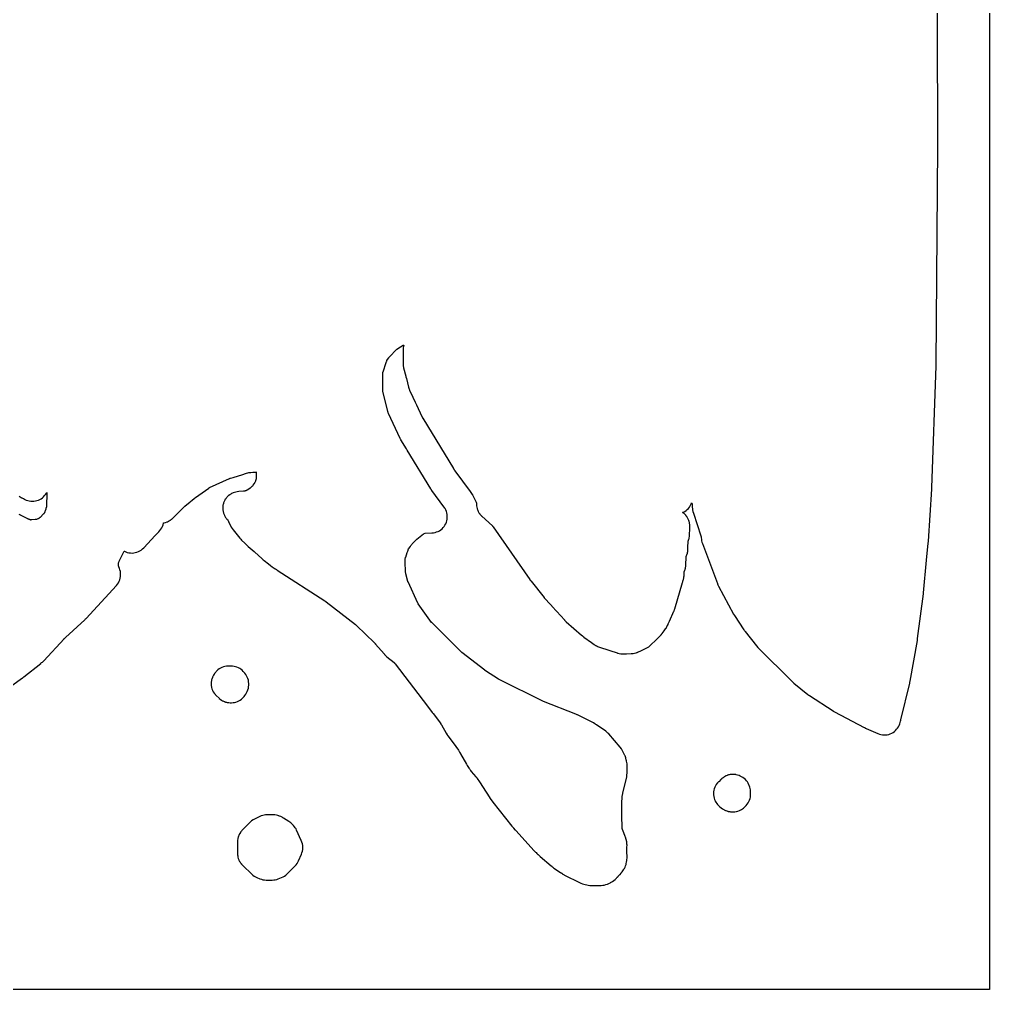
# Model space of a CAD drawing. Header units: millimetres. Extents: x 0 to 300, y 0 to 300.
# Drawn here: x 150 to 300, y 0 to 150 of the extents above; entities that cross this region are included whole.
import ezdxf

# ---------------------------------------------------------------- set-up
doc = ezdxf.new("R2010")
doc.units = ezdxf.units.MM
doc.layers.add('CUT', color=7, linetype='CONTINUOUS')

msp = doc.modelspace()

# ---------------------------------------------------------------- linework, layer by layer
at = {"layer": 'CUT'}
for points in [[(299.96, 299.94), (299.96, 0.06), (299.96, 0.05), (299.96, 0.02), (299.96, 0.01), (299.95, 0), (299.94, 0), (299.91, 0), (299.9, 0), (0.06, 0), (0.05, 0), (0.02, 0), (0.01, 0), (0.01, 0.01), (0, 0.01), (0, 0.02), (0, 0.05), (0, 0.06), (0, 299.94)], [(148.82, 47.01), (150.47, 48.2), (150.57, 48.27), (150.63, 48.32), (150.67, 48.35), (153.27, 50.44), (153.3, 50.46), (153.42, 50.55), (153.44, 50.57), (153.53, 50.64), (153.75, 50.84), (156.89, 54.25), (156.91, 54.27), (156.92, 54.27), (156.99, 54.33), (157.01, 54.35), (157.09, 54.42), (157.13, 54.46), (160.08, 57.17), (160.16, 57.24), (160.22, 57.3), (160.3, 57.38), (164.98, 62.5), (165.14, 62.7), (165.28, 62.91), (165.4, 63.14), (165.49, 63.37), (165.56, 63.62), (165.61, 63.87), (165.63, 64.12), (165.62, 64.38), (165.59, 64.63), (165.53, 64.88), (165.45, 65.12), (165.39, 65.27), (165.37, 65.31), (165.34, 65.39), (165.34, 65.41), (165.32, 65.47), (165.32, 65.49), (165.32, 65.52), (165.3, 65.66), (165.29, 65.72), (165.29, 65.77), (165.3, 65.88), (165.31, 65.95), (165.32, 65.98), (165.32, 65.99), (165.35, 66.09), (165.38, 66.18), (165.4, 66.23), (165.41, 66.24), (166.14, 67.7), (166.18, 67.78), (166.18, 67.79), (166.19, 67.79), (166.2, 67.79), (166.23, 67.77), (166.42, 67.68), (166.66, 67.6), (166.9, 67.54), (167.15, 67.51), (167.4, 67.5), (167.65, 67.52), (167.9, 67.56), (168.14, 67.63), (168.38, 67.72), (168.6, 67.83), (168.81, 67.96), (169.01, 68.12), (169.19, 68.29), (170.99, 70.22), (171.04, 70.28), (171.06, 70.3), (171.55, 70.79), (171.71, 70.98), (171.86, 71.18), (171.99, 71.39), (172.09, 71.61), (172.18, 71.85), (172.23, 72.09), (172.24, 72.14), (172.34, 72.16), (172.57, 72.22), (172.59, 72.23), (172.8, 72.3), (172.81, 72.3), (172.82, 72.31), (172.83, 72.31), (172.85, 72.32), (172.86, 72.32), (172.88, 72.33), (172.9, 72.34), (173.03, 72.4), (173.03, 72.41), (173.04, 72.41), (173.06, 72.42), (173.08, 72.43), (173.09, 72.44), (173.11, 72.45), (173.24, 72.53), (173.25, 72.54), (173.26, 72.54), (173.29, 72.56), (173.32, 72.59), (173.33, 72.59), (173.44, 72.67), (173.44, 72.68), (173.45, 72.68), (173.49, 72.72), (173.52, 72.75), (173.53, 72.75), (173.62, 72.83), (173.62, 72.84), (173.63, 72.85), (175.34, 74.55), (175.39, 74.59), (175.4, 74.6), (175.41, 74.61), (175.43, 74.62), (175.43, 74.63), (175.44, 74.63), (175.45, 74.64), (175.46, 74.65), (175.47, 74.66), (175.51, 74.69), (175.56, 74.72), (176.4, 75.43), (176.47, 75.49), (176.61, 75.61), (177.03, 75.96), (177.06, 75.98), (177.07, 75.98), (177.08, 75.99), (177.1, 76.01), (177.11, 76.02), (177.12, 76.02), (177.13, 76.03), (177.14, 76.04), (177.22, 76.09), (179.24, 77.54), (179.25, 77.55), (179.26, 77.56), (179.27, 77.57), (179.28, 77.57), (179.29, 77.58), (179.3, 77.59), (179.32, 77.6), (179.35, 77.61), (179.37, 77.62), (182.45, 79.02), (182.46, 79.02), (182.49, 79.03), (182.51, 79.04), (182.52, 79.05), (182.53, 79.05), (182.54, 79.05), (182.55, 79.06), (182.57, 79.07), (182.59, 79.07), (182.62, 79.08), (183.02, 79.2), (184.54, 79.66), (184.95, 79.78), (185.45, 79.93), (185.46, 79.93), (185.47, 79.94), (185.48, 79.94), (185.49, 79.94), (185.5, 79.94), (185.51, 79.94), (185.51, 79.95), (185.52, 79.95), (185.55, 79.95), (185.56, 79.95), (185.58, 79.95), (185.67, 79.95), (185.68, 79.95), (185.73, 79.96), (185.75, 79.96), (186.05, 79.98), (186.1, 79.99), (186.11, 79.99), (186.12, 79.99), (186.23, 80), (186.24, 80), (186.52, 80.02), (186.53, 80.03), (186.54, 80.03), (186.55, 80.03), (186.56, 80.02), (186.56, 80.01), (186.56, 80), (186.57, 79.13), (186.56, 78.99), (186.56, 78.9), (186.55, 78.85), (186.53, 78.79), (186.54, 78.79), (186.49, 78.66), (186.48, 78.63), (186.47, 78.6), (186.43, 78.53), (186.37, 78.42), (186.07, 77.97), (186.04, 77.92), (185.99, 77.86), (185.94, 77.8), (185.93, 77.78), (185.92, 77.78), (185.81, 77.69), (185.76, 77.64), (185.64, 77.55), (185.27, 77.29), (185.19, 77.24), (185.15, 77.22), (185.1, 77.19), (185.04, 77.16), (184.99, 77.13), (184.95, 77.12), (184.89, 77.09), (184.88, 77.09), (184.83, 77.07), (184.82, 77.07), (184.8, 77.07), (184.77, 77.06), (184.74, 77.06), (184.64, 77.05), (183.9, 76.99), (183.66, 76.96), (183.62, 76.95), (183.43, 76.91), (183.25, 76.86), (183.02, 76.78), (182.93, 76.74), (182.79, 76.68), (182.72, 76.64), (182.7, 76.63), (182.68, 76.62), (182.67, 76.61), (182.66, 76.6), (182.65, 76.6), (182.58, 76.56), (182.57, 76.55), (182.56, 76.54), (182.53, 76.52), (182.51, 76.51), (182.49, 76.5), (182.48, 76.49), (182.46, 76.47), (182.44, 76.46), (182.42, 76.45), (182.38, 76.42), (182.31, 76.36), (182.3, 76.35), (182.29, 76.34), (182.28, 76.33), (182.26, 76.32), (182.2, 76.26), (182.16, 76.22), (182.12, 76.18), (182.03, 76.08), (181.95, 76), (181.88, 75.89), (181.81, 75.8), (181.75, 75.68), (181.69, 75.58), (181.64, 75.47), (181.59, 75.36), (181.55, 75.24), (181.51, 75.13), (181.48, 75), (181.45, 74.89), (181.42, 74.64), (181.42, 74.52), (181.41, 74.4), (181.43, 74.15), (181.47, 73.91), (181.53, 73.67), (181.62, 73.44), (181.68, 73.33), (181.69, 73.31), (181.73, 73.22), (181.86, 73.01), (181.98, 72.86), (182.01, 72.81), (182.07, 72.74), (182.18, 72.63), (182.18, 72.62), (182.19, 72.61), (182.19, 72.6), (182.2, 72.6), (182.21, 72.59), (182.22, 72.58), (182.22, 72.57), (182.27, 72.47), (182.29, 72.44), (182.3, 72.41), (182.32, 72.38), (182.74, 71.52), (182.87, 71.29), (183.03, 71.08), (184.07, 69.78), (184.19, 69.63), (184.33, 69.5), (184.83, 69.04), (185.07, 68.77), (185.33, 68.52), (186.25, 67.74), (186.3, 67.7), (186.32, 67.68), (186.33, 67.67), (186.34, 67.66), (187.52, 66.58), (187.54, 66.56), (187.6, 66.51), (187.68, 66.43), (187.83, 66.32), (188.48, 65.84), (188.8, 65.57), (189.06, 65.37), (189.54, 65.06), (189.56, 65.05), (189.59, 65.03), (189.63, 65), (189.72, 64.93), (189.84, 64.84), (197.19, 60.09), (197.23, 60.06), (197.27, 60.04), (197.28, 60.03), (197.3, 60.01), (197.31, 60.01), (197.42, 59.94), (201.94, 56.45), (201.96, 56.43), (201.99, 56.41), (202.03, 56.37), (202.11, 56.31), (204.86, 53.62), (204.87, 53.62), (204.91, 53.57), (204.95, 53.53), (204.95, 53.52), (205.01, 53.44), (205.02, 53.43), (206.37, 51.89), (206.4, 51.85), (206.41, 51.83), (206.53, 51.7), (206.56, 51.67), (206.58, 51.65), (206.59, 51.64), (206.78, 51.47), (207.9, 50.57), (207.93, 50.55), (207.95, 50.53), (207.95, 50.52), (207.98, 50.48), (207.99, 50.47), (208.02, 50.43), (208.04, 50.41), (208.05, 50.39), (208.08, 50.36), (213.08, 43.8), (213.81, 42.83), (213.92, 42.68), (215.06, 41.18), (215.1, 41.12), (215.18, 41.01), (215.2, 40.97), (215.22, 40.94), (215.24, 40.91), (215.95, 39.67), (216.06, 39.48), (216.07, 39.45), (216.21, 39.25), (216.21, 39.24), (217.03, 38.13), (217.85, 37.02), (217.85, 37.01), (217.91, 36.92), (217.92, 36.91), (217.93, 36.89), (217.94, 36.88), (218.03, 36.73), (218.12, 36.57), (218.15, 36.52), (218.16, 36.49), (218.18, 36.46), (219.07, 34.84), (219.18, 34.66), (219.3, 34.5), (219.42, 34.35), (219.43, 34.34), (219.44, 34.33), (219.45, 34.31), (219.47, 34.27), (219.48, 34.25), (219.56, 34.12), (219.59, 34.07), (219.7, 33.89), (219.84, 33.73), (220.55, 32.92), (220.56, 32.9), (220.58, 32.88), (220.66, 32.78), (220.67, 32.77), (220.68, 32.76), (220.69, 32.75), (220.69, 32.74), (220.71, 32.71), (220.72, 32.7), (220.75, 32.66), (221.1, 32.12), (222.14, 30.52), (222.25, 30.35), (222.88, 29.38), (222.89, 29.37), (222.93, 29.32), (223.02, 29.2), (223.03, 29.18), (223.05, 29.15), (223.06, 29.14), (223.08, 29.11), (223.18, 28.96), (225.14, 26.49), (226.1, 25.28), (226.11, 25.26), (226.15, 25.23), (226.2, 25.17), (226.2, 25.16), (226.22, 25.14), (226.24, 25.11), (226.29, 25.05), (226.34, 24.99), (226.35, 24.98), (226.37, 24.95), (226.59, 24.71), (226.66, 24.64), (226.7, 24.6), (229.56, 21.46), (229.76, 21.27), (229.84, 21.2), (229.97, 21.06), (230.14, 20.91), (230.15, 20.9), (230.16, 20.89), (230.18, 20.87), (230.23, 20.82), (230.26, 20.78), (230.48, 20.58), (232.2, 19.13), (232.22, 19.11), (232.23, 19.1), (232.24, 19.09), (232.36, 18.99), (232.39, 18.97), (232.43, 18.93), (232.62, 18.78), (233.63, 18.11), (233.7, 18.06), (233.73, 18.04), (233.74, 18.04), (233.76, 18.03), (233.78, 18.01), (233.88, 17.94), (233.91, 17.92), (233.96, 17.89), (233.99, 17.87), (234.19, 17.76), (234.27, 17.71), (236.56, 16.56), (236.75, 16.47), (236.76, 16.47), (236.77, 16.47), (236.77, 16.46), (236.79, 16.45), (237.01, 16.37), (237.23, 16.31), (237.9, 16.16), (238.18, 16.11), (238.36, 16.1), (238.39, 16.1), (238.47, 16.1), (238.68, 16.09), (238.98, 16.1), (239.03, 16.1), (239.05, 16.1), (239.07, 16.1), (239.1, 16.09), (239.75, 16.11), (239.79, 16.11), (239.91, 16.11), (240.16, 16.13), (240.4, 16.17), (240.64, 16.24), (240.88, 16.32), (241.12, 16.41), (241.34, 16.53), (241.37, 16.55), (241.48, 16.6), (241.69, 16.73), (241.89, 16.88), (242.07, 17.04), (242.26, 17.23), (242.34, 17.31), (242.4, 17.36), (242.43, 17.39), (242.44, 17.4), (242.53, 17.51), (242.54, 17.52), (242.56, 17.55), (242.6, 17.59), (242.64, 17.63), (242.81, 17.8), (242.83, 17.81), (242.99, 17.99), (243.02, 18.04), (243.09, 18.13), (243.13, 18.18), (243.15, 18.2), (243.37, 18.51), (243.49, 18.71), (243.5, 18.74), (243.6, 18.92), (243.69, 19.13), (243.76, 19.35), (243.79, 19.47), (243.83, 19.7), (243.84, 19.74), (243.84, 19.75), (243.84, 19.76), (243.85, 19.79), (243.87, 19.9), (243.88, 19.96), (243.88, 19.98), (243.88, 20.01), (243.89, 20.04), (243.91, 20.35), (243.91, 20.37), (243.91, 20.38), (243.9, 21.45), (243.9, 21.67), (243.9, 21.86), (243.9, 21.97), (243.9, 22.04), (243.91, 22.31), (243.9, 22.46), (243.9, 22.59), (243.89, 22.6), (243.89, 22.61), (243.89, 22.62), (243.89, 22.63), (243.89, 22.65), (243.89, 22.68), (243.86, 22.9), (243.84, 22.96), (243.81, 23.11), (243.8, 23.15), (243.79, 23.19), (243.76, 23.28), (243.76, 23.3), (243.75, 23.32), (243.75, 23.33), (243.74, 23.34), (243.72, 23.41), (243.57, 23.81), (243.31, 24.48), (243.3, 24.51), (243.21, 24.73), (243.19, 24.8), (243.18, 24.83), (243.18, 24.84), (243.17, 24.86), (243.17, 24.87), (243.16, 24.91), (243.16, 24.92), (243.16, 24.94), (243.15, 24.98), (243.15, 25), (243.15, 25.02), (243.12, 26.94), (243.13, 28.93), (243.15, 29.71), (243.15, 29.72), (243.15, 29.76), (243.15, 29.78), (243.15, 29.81), (243.15, 29.83), (243.16, 29.85), (243.16, 29.86), (243.25, 30.3), (243.27, 30.37), (243.86, 32.91), (243.9, 33.18), (243.92, 33.45), (243.92, 33.5), (243.92, 33.52), (243.92, 33.54), (243.92, 33.56), (243.93, 33.79), (243.92, 33.89), (243.92, 33.94), (243.92, 34.05), (243.92, 34.19), (243.92, 34.24), (243.92, 34.27), (243.93, 34.66), (243.92, 34.88), (243.9, 35.09), (243.85, 35.31), (243.85, 35.32), (243.84, 35.36), (243.83, 35.4), (243.82, 35.41), (243.82, 35.42), (243.81, 35.45), (243.8, 35.49), (243.71, 35.85), (243.61, 36.15), (243.59, 36.2), (243.49, 36.42), (243.23, 36.93), (243.07, 37.2), (243.05, 37.23), (242.86, 37.48), (241.09, 39.52), (240.94, 39.67), (240.79, 39.81), (240.62, 39.94), (239.17, 40.94), (239.08, 41), (239.03, 41.04), (238.95, 41.09), (238.93, 41.1), (238.71, 41.23), (236.23, 42.47), (236.19, 42.49), (235.98, 42.58), (230.99, 44.53), (230.88, 44.58), (230.79, 44.62), (224.35, 47.83), (224.27, 47.88), (224.23, 47.9), (224.06, 48), (222.05, 49.27), (221.97, 49.32), (221.96, 49.33), (221.95, 49.34), (221.92, 49.37), (218.38, 52.1), (213.8, 56.68), (213.76, 56.72), (213.75, 56.72), (213.74, 56.73), (213.73, 56.74), (213.73, 56.75), (213.71, 56.77), (213.71, 56.78), (211.64, 59.66), (211.63, 59.67), (211.62, 59.68), (211.6, 59.71), (211.59, 59.73), (211.59, 59.74), (211.58, 59.75), (211.57, 59.77), (210.06, 63.04), (210.05, 63.06), (210.05, 63.07), (209.72, 64.28), (209.72, 64.29), (209.71, 64.33), (209.71, 64.34), (209.66, 64.57), (209.66, 64.59), (209.66, 64.62), (209.61, 66.1), (209.61, 66.48), (209.62, 66.57), (209.67, 66.79), (209.67, 66.8), (209.68, 66.84), (209.69, 66.86), (209.7, 66.88), (209.94, 67.6), (210.01, 67.79), (210.13, 68.14), (210.42, 68.53), (210.46, 68.58), (210.5, 68.64), (210.54, 68.69), (210.64, 68.82), (210.71, 68.93), (210.72, 68.94), (210.73, 68.95), (210.74, 68.96), (211.03, 69.25), (211.26, 69.47), (211.44, 69.65), (212.43, 70.44), (212.69, 70.55), (212.72, 70.55), (213.75, 70.6), (214, 70.63), (214.24, 70.67), (214.47, 70.75), (214.7, 70.84), (214.91, 70.95), (215.12, 71.09), (215.31, 71.25), (215.48, 71.42), (215.64, 71.61), (215.77, 71.81), (215.89, 72.03), (215.98, 72.25), (216.05, 72.49), (216.1, 72.73), (216.13, 72.97), (216.13, 73.22), (216.1, 73.46), (216.06, 73.7), (215.99, 73.94), (215.89, 74.16), (215.78, 74.38), (215.75, 74.42), (215.64, 74.59), (215.61, 74.63), (213.72, 77.19), (213.71, 77.2), (213.69, 77.22), (213.66, 77.28), (213.63, 77.33), (213.62, 77.34), (213.62, 77.35), (213.61, 77.36), (213.6, 77.38), (213.59, 77.4), (209.93, 83.4), (209.81, 83.6), (209.81, 83.61), (208.96, 84.99), (208.96, 85), (208.93, 85.04), (208.9, 85.1), (208.86, 85.18), (207.05, 89.08), (207.01, 89.18), (207, 89.2), (206.98, 89.26), (206.95, 89.35), (206.93, 89.42), (206.92, 89.45), (206.18, 92.45), (206.18, 92.46), (206.17, 92.47), (206.17, 92.48), (206.16, 92.57), (206.15, 92.67), (206.15, 92.7), (206.15, 92.71), (206.14, 95.08), (206.15, 95.19), (206.15, 95.26), (206.15, 95.28), (206.15, 95.31), (206.17, 95.4), (206.17, 95.44), (206.18, 95.46), (206.18, 95.48), (206.2, 95.52), (206.67, 96.96), (206.71, 97.09), (206.76, 97.18), (206.77, 97.2), (206.8, 97.26), (207.03, 97.63), (207.04, 97.64), (207.08, 97.7), (207.1, 97.74), (207.14, 97.78), (207.14, 97.79), (207.18, 97.82), (207.19, 97.84), (208.27, 98.94), (208.33, 99), (208.36, 99.03), (208.38, 99.04), (208.4, 99.06), (208.46, 99.09), (208.5, 99.12), (209.33, 99.61), (209.4, 99.64), (209.35, 99.46), (209.35, 99.44), (209.31, 99.2), (209.31, 99.18), (209.3, 98.93), (209.31, 96.77), (209.31, 96.75), (209.31, 96.73), (209.31, 96.68), (209.32, 96.63), (209.32, 96.62), (209.33, 96.47), (209.33, 96.44), (209.38, 96.18), (209.38, 96.17), (209.38, 96.14), (209.7, 94.85), (209.73, 94.75), (209.8, 94.47), (210.13, 93.15), (210.14, 93.11), (210.16, 93.04), (210.17, 93.01), (210.18, 92.98), (210.19, 92.92), (210.2, 92.9), (210.21, 92.89), (210.21, 92.88), (210.28, 92.7), (210.3, 92.66), (210.78, 91.62), (211.15, 90.84), (211.35, 90.41), (212.18, 88.62), (212.18, 88.61), (212.19, 88.59), (212.22, 88.53), (212.24, 88.5), (212.25, 88.49), (212.27, 88.45), (212.27, 88.44), (212.28, 88.42), (212.29, 88.41), (212.31, 88.37), (212.32, 88.35), (212.33, 88.34), (217.07, 80.57), (217.1, 80.51), (217.12, 80.47), (217.14, 80.44), (217.16, 80.41), (217.17, 80.39), (217.28, 80.23), (217.29, 80.22), (219.66, 77), (219.98, 76.57), (219.98, 76.56), (219.99, 76.55), (219.99, 76.54), (220, 76.53), (220.01, 76.52), (220.02, 76.5), (220.02, 76.49), (220.03, 76.48), (220.04, 76.47), (220.07, 76.41), (220.24, 76.07), (220.59, 75.36), (220.59, 75.35), (220.6, 75.33), (220.61, 75.31), (220.62, 75.28), (220.63, 75.27), (220.63, 75.26), (220.63, 75.25), (220.63, 75.24), (220.63, 75.22), (220.64, 75.02), (220.66, 74.84), (220.66, 74.8), (220.69, 74.6), (220.69, 74.58), (220.74, 74.37), (220.74, 74.35), (220.78, 74.23), (220.8, 74.19), (220.81, 74.17), (220.81, 74.16), (220.81, 74.15), (220.82, 74.13), (220.83, 74.12), (220.91, 73.93), (220.91, 73.92), (221.02, 73.72), (221.06, 73.66), (221.08, 73.64), (221.09, 73.62), (221.11, 73.59), (221.15, 73.53), (221.3, 73.35), (221.3, 73.34), (221.39, 73.25), (221.41, 73.23), (221.43, 73.22), (221.46, 73.19), (221.47, 73.18), (223.1, 71.69), (223.1, 71.68), (223.12, 71.67), (223.13, 71.66), (223.13, 71.65), (223.14, 71.64), (223.18, 71.6), (223.19, 71.58), (223.22, 71.54), (228.87, 63.42), (228.9, 63.39), (228.91, 63.37), (228.95, 63.32), (228.96, 63.31), (228.97, 63.29), (228.99, 63.27), (229, 63.25), (229.05, 63.19), (229.05, 63.18), (229.09, 63.13), (231.08, 60.62), (231.11, 60.58), (231.12, 60.57), (231.19, 60.49), (231.24, 60.43), (232.63, 58.9), (232.69, 58.84), (232.79, 58.73), (232.99, 58.51), (233.66, 57.78), (234.22, 57.16), (234.23, 57.15), (234.26, 57.11), (234.3, 57.07), (234.31, 57.06), (234.51, 56.86), (234.52, 56.86), (236.88, 54.81), (236.91, 54.78), (236.92, 54.77), (236.95, 54.74), (237, 54.7), (237.01, 54.69), (237.06, 54.65), (237.07, 54.64), (237.09, 54.63), (237.14, 54.59), (237.16, 54.57), (237.17, 54.56), (237.19, 54.55), (237.2, 54.54), (237.23, 54.51), (238.4, 53.66), (238.83, 53.35), (238.84, 53.35), (238.85, 53.34), (238.89, 53.31), (238.97, 53.26), (239.05, 53.21), (239.09, 53.19), (239.11, 53.18), (239.12, 53.17), (239.19, 53.14), (239.28, 53.1), (239.28, 53.09), (239.32, 53.08), (239.35, 53.07), (239.37, 53.06), (239.51, 53.01), (239.52, 53), (241.25, 52.43), (242.4, 52.05), (242.41, 52.05), (242.42, 52.05), (242.46, 52.04), (242.47, 52.03), (242.48, 52.03), (242.68, 51.97), (242.96, 51.93), (243.24, 51.92), (243.25, 51.92), (243.38, 51.93), (243.5, 51.93), (243.61, 51.93), (243.67, 51.93), (243.69, 51.93), (243.7, 51.93), (243.72, 51.93), (243.82, 51.93), (244.55, 51.94), (244.7, 51.95), (244.76, 51.96), (244.79, 51.96), (244.81, 51.96), (244.84, 51.96), (245.07, 52), (245.08, 52.01), (245.32, 52.08), (245.33, 52.09), (245.42, 52.12), (245.47, 52.14), (245.5, 52.15), (245.51, 52.15), (245.56, 52.17), (245.57, 52.18), (246.16, 52.45), (246.33, 52.52), (246.67, 52.68), (246.88, 52.78), (246.89, 52.79), (247.07, 52.88), (247.08, 52.89), (247.26, 53), (247.27, 53.01), (247.43, 53.13), (247.44, 53.14), (247.59, 53.28), (247.6, 53.29), (248.38, 54.05), (248.74, 54.41), (248.96, 54.63), (249.06, 54.73), (249.07, 54.75), (249.19, 54.87), (249.21, 54.89), (249.27, 54.97), (249.3, 55.01), (249.31, 55.02), (249.33, 55.04), (249.65, 55.47), (249.88, 55.78), (249.9, 55.81), (249.9, 55.82), (249.92, 55.85), (249.93, 55.86), (249.95, 55.89), (249.99, 55.95), (250, 55.97), (250.01, 55.98), (250.03, 56.01), (250.03, 56.02), (250.04, 56.03), (250.07, 56.08), (250.14, 56.22), (250.14, 56.23), (250.15, 56.25), (250.16, 56.27), (250.17, 56.29), (250.25, 56.47), (250.28, 56.54), (250.47, 56.97), (251.17, 58.53), (251.18, 58.54), (251.2, 58.6), (251.23, 58.7), (251.26, 58.77), (251.29, 58.85), (251.3, 58.86), (252.49, 62.92), (252.52, 63.05), (252.55, 63.15), (252.6, 63.32), (252.62, 63.38), (252.63, 63.42), (252.68, 63.65), (252.69, 63.68), (252.7, 63.69), (252.7, 63.7), (252.71, 63.78), (252.71, 63.81), (252.71, 63.85), (252.72, 63.93), (252.73, 63.99), (252.76, 64.56), (252.76, 64.58), (252.77, 64.62), (252.77, 64.63), (252.77, 64.64), (252.78, 64.65), (252.81, 64.73), (252.83, 64.78), (252.85, 64.83), (252.86, 64.86), (252.86, 64.87), (252.89, 64.95), (252.9, 64.98), (252.91, 64.99), (252.91, 65), (252.92, 65.03), (252.93, 65.07), (252.93, 65.09), (252.94, 65.13), (252.96, 65.19), (252.97, 65.22), (253.01, 65.45), (253.01, 65.49), (253.01, 65.56), (253.02, 65.67), (253.02, 65.68), (253.06, 66.87), (253.06, 66.91), (253.06, 66.92), (253.06, 66.94), (253.06, 66.95), (253.06, 66.96), (253.07, 66.97), (253.07, 66.98), (253.07, 66.99), (253.07, 67), (253.08, 67.01), (253.08, 67.02), (253.08, 67.03), (253.12, 67.12), (253.13, 67.13), (253.16, 67.21), (253.18, 67.27), (253.19, 67.29), (253.2, 67.34), (253.24, 67.49), (253.26, 67.56), (253.29, 67.74), (253.29, 67.76), (253.3, 67.77), (253.3, 67.78), (253.3, 67.8), (253.3, 67.83), (253.31, 68), (253.32, 68.01), (253.33, 68.49), (253.33, 68.51), (253.33, 68.54), (253.33, 68.59), (253.33, 68.68), (253.34, 69.02), (253.35, 69.09), (253.35, 69.12), (253.35, 69.15), (253.35, 69.17), (253.35, 69.2), (253.35, 69.22), (253.35, 69.23), (253.35, 69.25), (253.35, 69.26), (253.35, 69.27), (253.36, 69.28), (253.36, 69.29), (253.36, 69.3), (253.36, 69.31), (253.36, 69.32), (253.37, 69.34), (253.38, 69.36), (253.38, 69.38), (253.39, 69.41), (253.41, 69.46), (253.44, 69.54), (253.45, 69.55), (253.45, 69.56), (253.46, 69.59), (253.46, 69.6), (253.47, 69.65), (253.5, 69.75), (253.5, 69.76), (253.51, 69.77), (253.52, 69.81), (253.52, 69.82), (253.57, 70.08), (253.57, 70.09), (253.59, 70.35), (253.59, 70.37), (253.6, 71.19), (253.6, 71.3), (253.61, 71.38), (253.61, 71.46), (253.61, 71.65), (253.61, 71.68), (253.6, 71.9), (253.6, 71.92), (253.59, 72.01), (253.57, 72.15), (253.57, 72.16), (253.55, 72.24), (253.53, 72.32), (253.53, 72.33), (253.52, 72.35), (253.51, 72.39), (253.51, 72.4), (253.5, 72.43), (253.49, 72.47), (253.46, 72.55), (253.43, 72.62), (253.43, 72.63), (253.33, 72.85), (253.21, 73.06), (253.2, 73.07), (253.17, 73.11), (253.13, 73.16), (253.09, 73.22), (253.07, 73.26), (253.06, 73.26), (253.05, 73.27), (253.01, 73.32), (253, 73.33), (252.96, 73.39), (252.91, 73.44), (252.73, 73.61), (252.71, 73.62), (252.68, 73.64), (252.63, 73.68), (252.54, 73.75), (252.5, 73.77), (252.63, 73.82), (252.84, 73.94), (253.04, 74.08), (253.22, 74.23), (253.39, 74.4), (253.55, 74.59), (253.68, 74.79), (253.79, 75.01), (253.88, 75.23), (253.89, 75.24), (253.9, 75.23), (253.9, 75.22), (253.91, 75.21), (253.96, 75.08), (253.97, 75.06), (253.98, 75.02), (253.99, 74.97), (253.99, 74.96), (253.99, 74.9), (253.99, 74.85), (254, 74.8), (254, 74.73), (254.05, 74.2), (254.09, 73.92), (254.17, 73.65), (255.33, 70.14), (255.34, 70.1), (255.35, 70.07), (255.35, 70.06), (255.36, 70.03), (255.37, 70), (255.37, 69.98), (255.38, 69.91), (255.41, 69.6), (255.44, 69.38), (255.49, 69.17), (255.56, 68.96), (257.89, 62.8), (257.9, 62.77), (257.92, 62.71), (257.97, 62.57), (258.06, 62.39), (260.37, 58.05), (260.5, 57.83), (261.97, 55.63), (262.05, 55.52), (262.11, 55.44), (262.15, 55.39), (263.93, 53.13), (264.12, 52.91), (264.13, 52.9), (269.47, 47.56), (269.68, 47.37), (271.84, 45.65), (272.01, 45.53), (272.07, 45.49), (272.1, 45.47), (275.76, 43.09), (275.8, 43.07), (275.83, 43.05), (275.88, 43.02), (276.01, 42.94), (280.58, 40.52), (280.62, 40.5), (280.7, 40.45), (280.74, 40.43), (280.86, 40.38), (282.7, 39.58), (282.93, 39.49), (283.17, 39.43), (283.41, 39.39), (283.65, 39.37), (283.89, 39.38), (284.14, 39.41), (284.37, 39.46), (284.61, 39.54), (284.83, 39.64), (285.04, 39.76), (285.24, 39.9), (285.42, 40.06), (285.59, 40.24), (285.74, 40.43), (285.87, 40.63), (285.98, 40.85), (286.07, 41.08), (286.14, 41.29), (286.2, 41.48), (286.24, 41.67), (286.25, 41.72), (286.25, 41.73), (287.61, 47.4), (287.64, 47.57), (287.66, 47.69), (288.8, 53.99), (288.8, 54.02), (288.82, 54.16), (288.83, 54.23), (288.84, 54.26), (289.74, 61.18), (289.75, 61.26), (289.76, 61.36), (290.23, 66.4), (290.48, 69.03), (290.49, 69.26), (290.49, 69.3), (290.49, 69.31), (291.02, 77.35), (291.03, 77.51), (291.03, 77.6), (291.69, 96.42), (291.69, 96.51), (291.7, 96.67), (291.96, 130.39), (291.96, 130.42), (291.87, 169.24)], [(149.96, 76.27), (149.99, 76.25), (150, 76.24), (150.02, 76.23), (150.06, 76.2), (150.07, 76.19), (150.09, 76.17), (150.22, 76.1), (150.28, 76.07), (150.29, 76.06), (150.3, 76.05), (150.32, 76.04), (150.47, 75.97), (150.59, 75.91), (150.75, 75.83), (150.78, 75.81), (150.83, 75.78), (151.05, 75.68), (151.27, 75.6), (151.5, 75.55), (151.74, 75.51), (151.98, 75.5), (152.22, 75.51), (152.45, 75.55), (152.69, 75.6), (152.91, 75.68), (153.13, 75.78), (153.34, 75.9), (153.53, 76.04), (153.71, 76.2), (153.88, 76.37), (154.02, 76.56), (154.15, 76.76), (154.2, 76.83), (154.2, 76.77), (154.15, 74.74), (154.15, 74.68), (154.15, 74.65), (154.15, 74.6), (154.13, 74.54), (154.09, 74.37), (154.08, 74.35), (154.07, 74.29), (153.97, 74.02), (153.93, 73.91), (153.9, 73.84), (153.87, 73.78), (153.86, 73.75), (153.84, 73.73), (153.82, 73.7), (153.79, 73.64), (153.77, 73.62), (153.76, 73.6), (153.74, 73.58), (153.73, 73.57), (153.68, 73.52), (153.66, 73.5), (153.22, 73.04), (153.15, 72.98), (153.12, 72.95), (153.09, 72.93), (153.01, 72.87), (152.96, 72.83), (152.94, 72.82), (152.9, 72.8), (152.89, 72.8), (152.84, 72.77), (152.75, 72.74), (152.72, 72.73), (152.63, 72.7), (152.62, 72.7), (152.55, 72.68), (152.5, 72.68), (152.44, 72.67), (151.92, 72.63), (151.83, 72.63), (151.72, 72.64), (151.74, 72.63), (151.63, 72.65), (151.62, 72.65), (151.58, 72.66), (151.49, 72.69), (151.43, 72.71), (151.38, 72.73), (151.36, 72.74), (151.28, 72.78), (150.17, 73.34), (150.08, 73.39), (150.03, 73.42), (149.95, 73.47)]]:
    msp.add_lwpolyline(points, dxfattribs=at)
for points in [[(179.85, 46.25), (179.93, 46.06), (179.95, 46.04), (180.07, 45.85), (180.08, 45.84), (180.22, 45.66), (180.23, 45.65), (180.24, 45.64), (180.39, 45.48), (180.4, 45.46), (180.84, 45.05), (180.86, 45.03), (181.02, 44.9), (181.04, 44.88), (181.22, 44.76), (181.23, 44.75), (181.37, 44.67), (181.42, 44.64), (181.43, 44.63), (181.44, 44.63), (181.64, 44.54), (181.65, 44.53), (181.68, 44.52), (181.71, 44.52), (181.73, 44.51), (181.79, 44.49), (181.82, 44.47), (181.83, 44.47), (181.86, 44.46), (181.87, 44.46), (181.91, 44.45), (181.92, 44.45), (181.96, 44.44), (181.97, 44.44), (182.1, 44.4), (182.3, 44.37), (182.33, 44.37), (182.34, 44.37), (182.57, 44.36), (182.76, 44.36), (183, 44.37), (183.23, 44.4), (183.46, 44.46), (183.68, 44.54), (183.9, 44.63), (184.1, 44.75), (184.3, 44.89), (184.48, 45.04), (184.64, 45.21), (184.71, 45.29), (184.85, 45.47), (184.98, 45.66), (185.08, 45.86), (185.2, 46.11), (185.3, 46.34), (185.38, 46.58), (185.42, 46.83), (185.45, 47.08), (185.45, 47.34), (185.42, 47.59), (185.37, 47.84), (185.29, 48.08), (185.19, 48.31), (185.09, 48.51), (184.97, 48.71), (184.84, 48.9), (184.69, 49.08), (184.58, 49.2), (184.42, 49.37), (184.23, 49.52), (184.04, 49.65), (183.83, 49.76), (183.61, 49.85), (183.39, 49.92), (183.16, 49.97), (182.92, 50), (182.69, 50.01), (182.22, 50), (181.98, 49.98), (181.74, 49.94), (181.51, 49.88), (181.29, 49.8), (181.07, 49.7), (180.87, 49.57), (180.68, 49.43), (180.5, 49.27), (180.41, 49.18), (180.4, 49.17), (180.32, 49.08), (180.25, 49), (180.24, 48.99), (180.23, 48.98), (180.22, 48.96), (180.21, 48.94), (180.2, 48.93), (180.19, 48.92), (180.17, 48.9), (180.16, 48.88), (180.12, 48.82), (180.1, 48.8), (180.08, 48.76), (180, 48.63), (179.98, 48.6), (179.97, 48.58), (179.96, 48.56), (179.95, 48.54), (179.94, 48.53), (179.92, 48.49), (179.89, 48.43), (179.88, 48.41), (179.87, 48.39), (179.84, 48.32), (179.81, 48.26), (179.72, 48.02), (179.69, 47.88), (179.66, 47.77), (179.62, 47.52), (179.62, 47.41), (179.61, 47.27), (179.62, 47.02), (179.67, 46.77), (179.68, 46.74), (179.69, 46.7), (179.73, 46.52), (179.82, 46.29), (179.83, 46.28)], [(259.67, 27.53), (259.75, 27.52), (259.77, 27.51), (259.78, 27.51), (259.93, 27.48), (259.99, 27.48), (260.2, 27.47), (260.21, 27.47), (260.3, 27.47), (260.31, 27.47), (260.55, 27.48), (260.56, 27.48), (260.8, 27.52), (260.81, 27.52), (261.05, 27.58), (261.06, 27.58), (261.28, 27.67), (261.29, 27.67), (261.51, 27.78), (261.52, 27.78), (261.65, 27.87), (261.67, 27.88), (261.69, 27.89), (261.72, 27.91), (261.73, 27.92), (261.77, 27.95), (261.92, 28.07), (261.93, 28.07), (262.11, 28.24), (262.12, 28.24), (262.33, 28.46), (262.33, 28.47), (262.49, 28.65), (262.49, 28.66), (262.63, 28.85), (262.63, 28.86), (262.75, 29.07), (262.75, 29.08), (262.85, 29.29), (262.85, 29.3), (262.93, 29.53), (262.93, 29.54), (262.98, 29.77), (262.98, 29.78), (263.01, 30.01), (263.01, 30.02), (263.02, 30.26), (263.02, 30.27), (263.01, 30.63), (262.99, 30.86), (262.95, 31.1), (262.89, 31.32), (262.81, 31.54), (262.75, 31.68), (262.64, 31.9), (262.52, 32.11), (262.37, 32.3), (262.21, 32.48), (262.02, 32.64), (261.83, 32.79), (261.62, 32.91), (261.4, 33.01), (261.23, 33.08), (261.01, 33.16), (260.99, 33.17), (260.78, 33.22), (260.74, 33.23), (260.67, 33.24), (260.54, 33.26), (260.48, 33.26), (260.31, 33.27), (260.27, 33.27), (260.22, 33.27), (260.2, 33.27), (260.18, 33.26), (260.14, 33.26), (260.11, 33.26), (260.07, 33.26), (260.04, 33.26), (259.96, 33.25), (259.9, 33.24), (259.84, 33.23), (259.71, 33.2), (259.6, 33.18), (259.47, 33.13), (259.46, 33.13), (259.38, 33.1), (259.22, 33.04), (259.2, 33.03), (259.19, 33.02), (259.16, 33.01), (259.12, 32.99), (258.99, 32.91), (258.94, 32.88), (258.9, 32.86), (258.76, 32.76), (258.7, 32.72), (258.69, 32.71), (258.59, 32.63), (258.49, 32.54), (258.48, 32.53), (258.08, 32.14), (258.06, 32.12), (258.02, 32.08), (258.01, 32.07), (258.01, 32.06), (258, 32.05), (257.97, 32.02), (257.91, 31.96), (257.89, 31.94), (257.86, 31.9), (257.71, 31.71), (257.58, 31.5), (257.48, 31.28), (257.39, 31.06), (257.33, 30.82), (257.29, 30.58), (257.27, 30.34), (257.28, 30.1), (257.31, 29.86), (257.36, 29.62), (257.44, 29.39), (257.53, 29.17), (257.54, 29.15), (257.65, 28.96), (257.77, 28.78), (257.91, 28.61), (258.06, 28.46), (258.26, 28.27), (258.46, 28.1), (258.67, 27.95), (258.9, 27.82), (258.93, 27.81), (259.13, 27.71), (259.17, 27.69), (259.34, 27.63), (259.42, 27.6), (259.48, 27.58), (259.55, 27.56), (259.62, 27.54)], [(183.82, 20.29), (183.91, 20.06), (183.91, 20.05), (183.92, 20.03), (184.02, 19.83), (184.03, 19.81), (184.15, 19.62), (184.16, 19.6), (184.18, 19.58), (184.2, 19.55), (184.22, 19.52), (184.23, 19.51), (184.26, 19.47), (184.27, 19.46), (184.29, 19.44), (184.3, 19.42), (184.31, 19.41), (184.33, 19.38), (184.47, 19.24), (184.48, 19.23), (184.5, 19.21), (185.91, 17.84), (186.09, 17.68), (186.28, 17.54), (186.48, 17.42), (186.7, 17.32), (187.16, 17.13), (187.39, 17.05), (187.62, 16.99), (187.87, 16.95), (188.11, 16.94), (189.06, 16.94), (189.29, 16.95), (189.52, 16.98), (189.75, 17.04), (189.97, 17.11), (190.51, 17.32), (190.74, 17.43), (190.97, 17.56), (191.18, 17.71), (191.37, 17.89), (192.61, 19.14), (192.77, 19.31), (192.91, 19.5), (193.03, 19.7), (193.14, 19.91), (193.58, 20.93), (193.66, 21.17), (193.73, 21.41), (193.77, 21.67), (193.78, 21.92), (193.78, 22.01), (193.77, 22.27), (193.72, 22.53), (193.66, 22.79), (193.56, 23.03), (192.84, 24.64), (192.75, 24.83), (192.63, 25.02), (192.5, 25.19), (192.36, 25.35), (192.11, 25.61), (191.96, 25.76), (191.8, 25.89), (191.62, 26.01), (190.8, 26.51), (190.71, 26.57), (190.6, 26.64), (190.4, 26.74), (190.18, 26.82), (190.15, 26.83), (190.11, 26.85), (189.95, 26.9), (189.71, 26.96), (189.47, 27), (189.23, 27.01), (188.28, 27.02), (188.04, 27.01), (187.81, 26.98), (187.59, 26.93), (187.37, 26.86), (187.15, 26.77), (186.33, 26.37), (186.1, 26.23), (185.87, 26.08), (185.67, 25.9), (184.46, 24.7), (184.45, 24.69), (184.38, 24.61), (184.3, 24.52), (184.29, 24.51), (184.16, 24.34), (184.15, 24.33), (184.14, 24.3), (184.04, 24.14), (184.03, 24.13), (184.01, 24.08), (183.93, 23.93), (183.92, 23.92), (183.9, 23.85), (183.85, 23.71), (183.84, 23.7), (183.83, 23.67), (183.83, 23.65), (183.82, 23.61), (183.8, 23.54), (183.75, 23.39), (183.74, 23.31), (183.71, 23.11), (183.71, 23.07), (183.71, 23), (183.7, 22.96), (183.7, 22.93), (183.7, 22.89), (183.7, 22.84), (183.7, 22.83), (183.7, 22.82), (183.71, 21.04), (183.71, 21.03), (183.72, 20.78), (183.73, 20.75), (183.76, 20.53), (183.77, 20.5)]]:
    msp.add_lwpolyline(points, close=True, dxfattribs=at)

doc.saveas('drawing.dxf')
